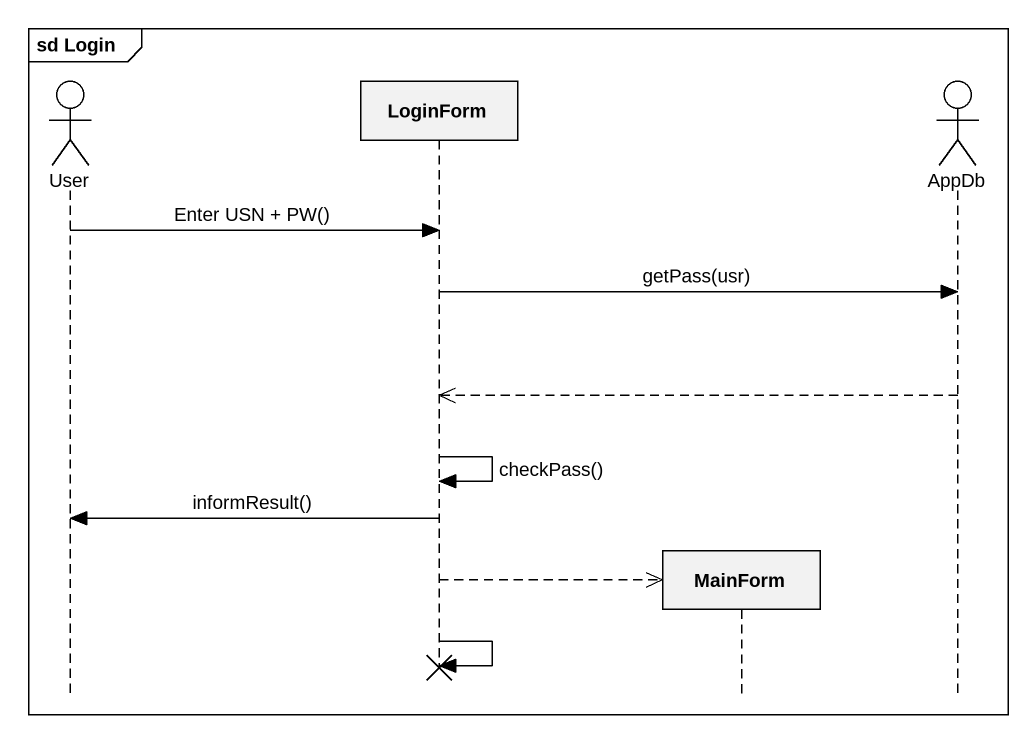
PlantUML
@startuml
mainframe sd Login
hide footbox
actor User
participant LoginForm
participant MainForm
actor AppDb

User -> LoginForm : Enter USN + PW()
LoginForm -> AppDb : getPass(usr)
AppDb -->> LoginForm
LoginForm -> LoginForm : checkPass()
LoginForm -> User : informResult()
LoginForm -->> MainForm **
LoginForm -> LoginForm
@enduml
